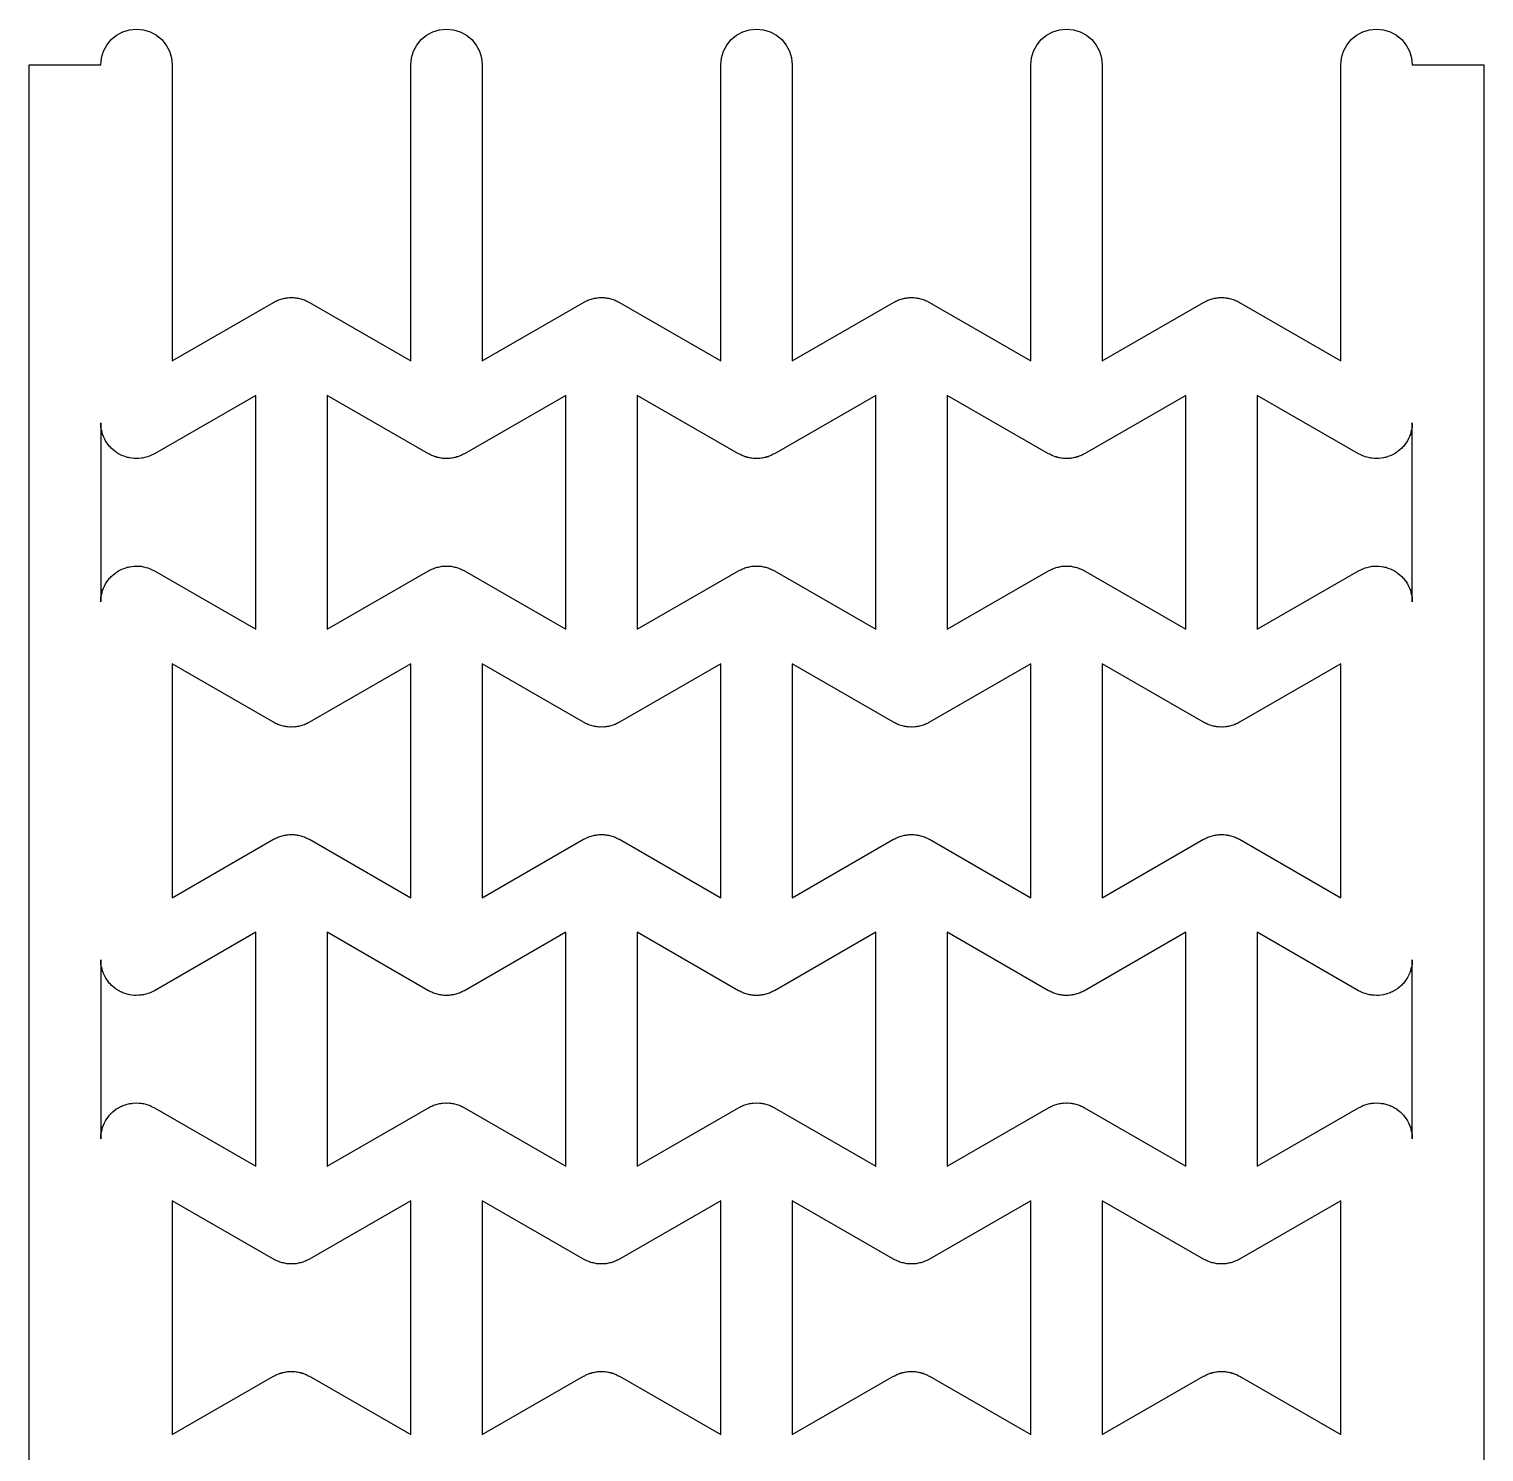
# Model space of a CAD drawing. Header units: millimetres. Extents: x -2.4 to 30.1, y -0.8 to 56.8.
# Drawn here: x -2.4 to 30.11, y 25 to 56.8 of the extents above; entities that cross this region are included whole.
import ezdxf

# ---------------------------------------------------------------- set-up
doc = ezdxf.new("R2010")
doc.units = ezdxf.units.MM

msp = doc.modelspace()

# ---------------------------------------------------------------- linework, layer by layer
msp.add_lwpolyline([(-2.4, 0), (-2.4, 56), (-0.8, 56), (-0.78463, 56.15607), (-0.7391, 56.30615), (-0.66518, 56.44446), (-0.56569, 56.56569), (-0.44446, 56.66518), (-0.30615, 56.7391), (-0.15607, 56.78463), (0, 56.8), (0.15607, 56.78463), (0.30615, 56.7391), (0.44446, 56.66518), (0.56569, 56.56569), (0.66518, 56.44446), (0.7391, 56.30615), (0.78463, 56.15607), (0.8, 56), (0.8, 49.38564), (3.0641, 50.69282), (3.08799, 50.70365), (3.11027, 50.7175), (3.13482, 50.72674), (3.15795, 50.7391), (3.18306, 50.74672), (3.20695, 50.75754), (3.2325, 50.7635), (3.25705, 50.77274), (3.28293, 50.77701), (3.30803, 50.78463), (3.33413, 50.7872), (3.35968, 50.79316), (3.3859, 50.79401), (3.41178, 50.79829), (3.438, 50.79743), (3.4641, 50.8), (3.49021, 50.79743), (3.51642, 50.79829), (3.54231, 50.79401), (3.56852, 50.79316), (3.59407, 50.7872), (3.62017, 50.78463), (3.64528, 50.77701), (3.67116, 50.77274), (3.69571, 50.7635), (3.72125, 50.75754), (3.74515, 50.74672), (3.77025, 50.7391), (3.79338, 50.72674), (3.81793, 50.7175), (3.84021, 50.70365), (3.8641, 50.69282), (6.1282, 49.38564), (6.1282, 56), (6.14358, 56.15607), (6.1891, 56.30615), (6.26303, 56.44446), (6.36252, 56.56569), (6.48375, 56.66518), (6.62206, 56.7391), (6.77213, 56.78463), (6.9282, 56.8), (7.08428, 56.78463), (7.23435, 56.7391), (7.37266, 56.66518), (7.49389, 56.56569), (7.59338, 56.44446), (7.66731, 56.30615), (7.71283, 56.15607), (7.7282, 56), (7.7282, 49.38564), (9.9923, 50.69282), (10.0162, 50.70365), (10.03847, 50.7175), (10.06302, 50.72674), (10.08616, 50.7391), (10.11126, 50.74672), (10.13515, 50.75754), (10.1607, 50.7635), (10.18525, 50.77274), (10.21113, 50.77701), (10.23623, 50.78463), (10.26234, 50.7872), (10.28788, 50.79316), (10.3141, 50.79401), (10.33998, 50.79829), (10.3662, 50.79743), (10.3923, 50.8), (10.41841, 50.79743), (10.44463, 50.79829), (10.47051, 50.79401), (10.49673, 50.79316), (10.52227, 50.7872), (10.54838, 50.78463), (10.57348, 50.77701), (10.59936, 50.77274), (10.62391, 50.7635), (10.64946, 50.75754), (10.67335, 50.74672), (10.69845, 50.7391), (10.72159, 50.72674), (10.74614, 50.7175), (10.76841, 50.70365), (10.7923, 50.69282), (13.05641, 49.38564), (13.05641, 56), (13.07178, 56.15607), (13.1173, 56.30615), (13.19123, 56.44446), (13.29072, 56.56569), (13.41195, 56.66518), (13.55026, 56.7391), (13.70033, 56.78463), (13.85641, 56.8), (14.01248, 56.78463), (14.16255, 56.7391), (14.30086, 56.66518), (14.42209, 56.56569), (14.52158, 56.44446), (14.59551, 56.30615), (14.64103, 56.15607), (14.65641, 56), (14.65641, 49.38564), (16.92051, 50.69282), (16.9444, 50.70365), (16.96668, 50.7175), (16.99123, 50.72674), (17.01436, 50.7391), (17.03946, 50.74672), (17.06336, 50.75754), (17.0889, 50.7635), (17.11345, 50.77274), (17.13933, 50.77701), (17.16444, 50.78463), (17.19054, 50.7872), (17.21609, 50.79316), (17.2423, 50.79401), (17.26819, 50.79829), (17.2944, 50.79743), (17.32051, 50.8), (17.34661, 50.79743), (17.37283, 50.79829), (17.39871, 50.79401), (17.42493, 50.79316), (17.45048, 50.7872), (17.47658, 50.78463), (17.50168, 50.77701), (17.52756, 50.77274), (17.55211, 50.7635), (17.57766, 50.75754), (17.60155, 50.74672), (17.62665, 50.7391), (17.64979, 50.72674), (17.67434, 50.7175), (17.69661, 50.70365), (17.72051, 50.69282), (19.98461, 49.38564), (19.98461, 56), (19.99998, 56.15607), (20.04551, 56.30615), (20.11943, 56.44446), (20.21892, 56.56569), (20.34015, 56.66518), (20.47846, 56.7391), (20.62854, 56.78463), (20.78461, 56.8), (20.94068, 56.78463), (21.09076, 56.7391), (21.22907, 56.66518), (21.3503, 56.56569), (21.44979, 56.44446), (21.52371, 56.30615), (21.56924, 56.15607), (21.58461, 56), (21.58461, 49.38564), (23.84871, 50.69282), (23.8726, 50.70365), (23.89488, 50.7175), (23.91943, 50.72674), (23.94256, 50.7391), (23.96767, 50.74672), (23.99156, 50.75754), (24.01711, 50.7635), (24.04166, 50.77274), (24.06754, 50.77701), (24.09264, 50.78463), (24.11874, 50.7872), (24.14429, 50.79316), (24.17051, 50.79401), (24.19639, 50.79829), (24.22261, 50.79743), (24.24871, 50.8), (24.27482, 50.79743), (24.30103, 50.79829), (24.32691, 50.79401), (24.35313, 50.79316), (24.37868, 50.7872), (24.40478, 50.78463), (24.42989, 50.77701), (24.45577, 50.77274), (24.48032, 50.7635), (24.50586, 50.75754), (24.52976, 50.74672), (24.55486, 50.7391), (24.57799, 50.72674), (24.60254, 50.7175), (24.62482, 50.70365), (24.64871, 50.69282), (26.91281, 49.38564), (26.91281, 56), (26.92818, 56.15607), (26.97371, 56.30615), (27.04764, 56.44446), (27.14713, 56.56569), (27.26836, 56.66518), (27.40667, 56.7391), (27.55674, 56.78463), (27.71281, 56.8), (27.86889, 56.78463), (28.01896, 56.7391), (28.15727, 56.66518), (28.2785, 56.56569), (28.37799, 56.44446), (28.45192, 56.30615), (28.49744, 56.15607), (28.51281, 56), (30.11281, 56), (30.11281, 0)])
for points in [[(-0.8, 44), (-0.79487, 44.0521), (-0.79316, 44.10442), (-0.7872, 44.12997), (-0.78463, 44.15607), (-0.76943, 44.20617), (-0.75754, 44.25715), (-0.74672, 44.28104), (-0.7391, 44.30615), (-0.71443, 44.35232), (-0.69282, 44.4), (-0.67754, 44.42132), (-0.66518, 44.44446), (-0.63196, 44.48492), (-0.60147, 44.52748), (-0.58233, 44.54541), (-0.56569, 44.56569), (-0.52522, 44.5989), (-0.48701, 44.63468), (-0.46473, 44.64853), (-0.44446, 44.66518), (-0.39829, 44.68985), (-0.35383, 44.7175), (-0.32928, 44.72674), (-0.30615, 44.7391), (-0.25605, 44.7543), (-0.20706, 44.77274), (-0.18117, 44.77701), (-0.15607, 44.78463), (-0.10397, 44.78976), (-0.05232, 44.79829), (-0.02611, 44.79743), (0, 44.8), (0.0521, 44.79487), (0.10442, 44.79316), (0.12997, 44.7872), (0.15607, 44.78463), (0.20617, 44.76943), (0.25715, 44.75754), (0.28104, 44.74672), (0.30615, 44.7391), (0.35232, 44.71443), (0.4, 44.69282), (2.6641, 43.38564), (2.6641, 48.61436), (0.4, 47.30718), (0.35232, 47.28557), (0.30615, 47.2609), (0.28104, 47.25328), (0.25715, 47.24246), (0.20617, 47.23057), (0.15607, 47.21537), (0.12997, 47.2128), (0.10442, 47.20684), (0.0521, 47.20513), (0, 47.2), (-0.02611, 47.20257), (-0.05232, 47.20171), (-0.10397, 47.21024), (-0.15607, 47.21537), (-0.18117, 47.22299), (-0.20706, 47.22726), (-0.25605, 47.2457), (-0.30615, 47.2609), (-0.32928, 47.27326), (-0.35383, 47.2825), (-0.39829, 47.31015), (-0.44446, 47.33482), (-0.46473, 47.35147), (-0.48701, 47.36532), (-0.52522, 47.4011), (-0.56569, 47.43431), (-0.58233, 47.45459), (-0.60147, 47.47252), (-0.63196, 47.51508), (-0.66518, 47.55554), (-0.67754, 47.57868), (-0.69282, 47.6), (-0.71443, 47.64768), (-0.7391, 47.69385), (-0.74672, 47.71896), (-0.75754, 47.74285), (-0.76943, 47.79383), (-0.78463, 47.84393), (-0.7872, 47.87003), (-0.79316, 47.89558), (-0.79487, 47.9479), (-0.8, 48)], [(6.5282, 44.69282), (6.5521, 44.70365), (6.57437, 44.7175), (6.59892, 44.72674), (6.62206, 44.7391), (6.64716, 44.74672), (6.67105, 44.75754), (6.6966, 44.7635), (6.72115, 44.77274), (6.74703, 44.77701), (6.77213, 44.78463), (6.79824, 44.7872), (6.82378, 44.79316), (6.85, 44.79401), (6.87588, 44.79829), (6.9021, 44.79743), (6.9282, 44.8), (6.95431, 44.79743), (6.98053, 44.79829), (7.00641, 44.79401), (7.03262, 44.79316), (7.05817, 44.7872), (7.08428, 44.78463), (7.10938, 44.77701), (7.13526, 44.77274), (7.15981, 44.7635), (7.18535, 44.75754), (7.20925, 44.74672), (7.23435, 44.7391), (7.25748, 44.72674), (7.28203, 44.7175), (7.30431, 44.70365), (7.3282, 44.69282), (9.5923, 43.38564), (9.5923, 48.61436), (7.3282, 47.30718), (7.30431, 47.29635), (7.28203, 47.2825), (7.25748, 47.27326), (7.23435, 47.2609), (7.20925, 47.25328), (7.18535, 47.24246), (7.15981, 47.2365), (7.13526, 47.22726), (7.10938, 47.22299), (7.08428, 47.21537), (7.05817, 47.2128), (7.03262, 47.20684), (7.00641, 47.20599), (6.98053, 47.20171), (6.95431, 47.20257), (6.9282, 47.2), (6.9021, 47.20257), (6.87588, 47.20171), (6.85, 47.20599), (6.82378, 47.20684), (6.79824, 47.2128), (6.77213, 47.21537), (6.74703, 47.22299), (6.72115, 47.22726), (6.6966, 47.2365), (6.67105, 47.24246), (6.64716, 47.25328), (6.62206, 47.2609), (6.59892, 47.27326), (6.57437, 47.2825), (6.5521, 47.29635), (6.5282, 47.30718), (4.2641, 48.61436), (4.2641, 43.38564)], [(13.45641, 44.69282), (13.4803, 44.70365), (13.50258, 44.7175), (13.52713, 44.72674), (13.55026, 44.7391), (13.57536, 44.74672), (13.59925, 44.75754), (13.6248, 44.7635), (13.64935, 44.77274), (13.67523, 44.77701), (13.70033, 44.78463), (13.72644, 44.7872), (13.75199, 44.79316), (13.7782, 44.79401), (13.80408, 44.79829), (13.8303, 44.79743), (13.85641, 44.8), (13.88251, 44.79743), (13.90873, 44.79829), (13.93461, 44.79401), (13.96083, 44.79316), (13.98637, 44.7872), (14.01248, 44.78463), (14.03758, 44.77701), (14.06346, 44.77274), (14.08801, 44.7635), (14.11356, 44.75754), (14.13745, 44.74672), (14.16255, 44.7391), (14.18569, 44.72674), (14.21024, 44.7175), (14.23251, 44.70365), (14.25641, 44.69282), (16.52051, 43.38564), (16.52051, 48.61436), (14.25641, 47.30718), (14.23251, 47.29635), (14.21024, 47.2825), (14.18569, 47.27326), (14.16255, 47.2609), (14.13745, 47.25328), (14.11356, 47.24246), (14.08801, 47.2365), (14.06346, 47.22726), (14.03758, 47.22299), (14.01248, 47.21537), (13.98637, 47.2128), (13.96083, 47.20684), (13.93461, 47.20599), (13.90873, 47.20171), (13.88251, 47.20257), (13.85641, 47.2), (13.8303, 47.20257), (13.80408, 47.20171), (13.7782, 47.20599), (13.75199, 47.20684), (13.72644, 47.2128), (13.70033, 47.21537), (13.67523, 47.22299), (13.64935, 47.22726), (13.6248, 47.2365), (13.59925, 47.24246), (13.57536, 47.25328), (13.55026, 47.2609), (13.52713, 47.27326), (13.50258, 47.2825), (13.4803, 47.29635), (13.45641, 47.30718), (11.1923, 48.61436), (11.1923, 43.38564)], [(20.38461, 44.69282), (20.4085, 44.70365), (20.43078, 44.7175), (20.45533, 44.72674), (20.47846, 44.7391), (20.50356, 44.74672), (20.52746, 44.75754), (20.553, 44.7635), (20.57755, 44.77274), (20.60344, 44.77701), (20.62854, 44.78463), (20.65464, 44.7872), (20.68019, 44.79316), (20.70641, 44.79401), (20.73229, 44.79829), (20.7585, 44.79743), (20.78461, 44.8), (20.81071, 44.79743), (20.83693, 44.79829), (20.86281, 44.79401), (20.88903, 44.79316), (20.91458, 44.7872), (20.94068, 44.78463), (20.96578, 44.77701), (20.99166, 44.77274), (21.01622, 44.7635), (21.04176, 44.75754), (21.06565, 44.74672), (21.09076, 44.7391), (21.11389, 44.72674), (21.13844, 44.7175), (21.16072, 44.70365), (21.18461, 44.69282), (23.44871, 43.38564), (23.44871, 48.61436), (21.18461, 47.30718), (21.16072, 47.29635), (21.13844, 47.2825), (21.11389, 47.27326), (21.09076, 47.2609), (21.06565, 47.25328), (21.04176, 47.24246), (21.01622, 47.2365), (20.99166, 47.22726), (20.96578, 47.22299), (20.94068, 47.21537), (20.91458, 47.2128), (20.88903, 47.20684), (20.86281, 47.20599), (20.83693, 47.20171), (20.81071, 47.20257), (20.78461, 47.2), (20.7585, 47.20257), (20.73229, 47.20171), (20.70641, 47.20599), (20.68019, 47.20684), (20.65464, 47.2128), (20.62854, 47.21537), (20.60344, 47.22299), (20.57755, 47.22726), (20.553, 47.2365), (20.52746, 47.24246), (20.50356, 47.25328), (20.47846, 47.2609), (20.45533, 47.27326), (20.43078, 47.2825), (20.4085, 47.29635), (20.38461, 47.30718), (18.12051, 48.61436), (18.12051, 43.38564)], [(28.50597, 47.89558), (28.50001, 47.87003), (28.49744, 47.84393), (28.48224, 47.79383), (28.47036, 47.74285), (28.45953, 47.71896), (28.45192, 47.69385), (28.42724, 47.64768), (28.40563, 47.6), (28.39035, 47.57868), (28.37799, 47.55554), (28.34478, 47.51508), (28.31428, 47.47252), (28.29514, 47.45459), (28.2785, 47.43431), (28.23803, 47.4011), (28.19982, 47.36532), (28.17755, 47.35147), (28.15727, 47.33482), (28.1111, 47.31015), (28.06664, 47.2825), (28.04209, 47.27326), (28.01896, 47.2609), (27.96886, 47.2457), (27.91987, 47.22726), (27.89399, 47.22299), (27.86889, 47.21537), (27.81679, 47.21024), (27.76514, 47.20171), (27.73892, 47.20257), (27.71281, 47.2), (27.66071, 47.20513), (27.60839, 47.20684), (27.58285, 47.2128), (27.55674, 47.21537), (27.50664, 47.23057), (27.45566, 47.24246), (27.43177, 47.25328), (27.40667, 47.2609), (27.3605, 47.28557), (27.31281, 47.30718), (25.04871, 48.61436), (25.04871, 43.38564), (27.31281, 44.69282), (27.3605, 44.71443), (27.40667, 44.7391), (27.43177, 44.74672), (27.45566, 44.75754), (27.50664, 44.76943), (27.55674, 44.78463), (27.58285, 44.7872), (27.60839, 44.79316), (27.66071, 44.79487), (27.71281, 44.8), (27.73892, 44.79743), (27.76514, 44.79829), (27.81679, 44.78976), (27.86889, 44.78463), (27.89399, 44.77701), (27.91987, 44.77274), (27.96886, 44.7543), (28.01896, 44.7391), (28.04209, 44.72674), (28.06664, 44.7175), (28.1111, 44.68985), (28.15727, 44.66518), (28.17755, 44.64853), (28.19982, 44.63468), (28.23803, 44.5989), (28.2785, 44.56569), (28.29514, 44.54541), (28.31428, 44.52748), (28.34478, 44.48492), (28.37799, 44.44446), (28.39035, 44.42132), (28.40563, 44.4), (28.42724, 44.35232), (28.45192, 44.30615), (28.45953, 44.28104), (28.47036, 44.25715), (28.48224, 44.20617), (28.49744, 44.15607), (28.50001, 44.12997), (28.50597, 44.10442), (28.50768, 44.0521), (28.51281, 44), (28.51281, 48), (28.50768, 47.9479)], [(3.0641, 38.69282), (3.08799, 38.70365), (3.11027, 38.7175), (3.13482, 38.72674), (3.15795, 38.7391), (3.18306, 38.74672), (3.20695, 38.75754), (3.2325, 38.7635), (3.25705, 38.77274), (3.28293, 38.77701), (3.30803, 38.78463), (3.33413, 38.7872), (3.35968, 38.79316), (3.3859, 38.79401), (3.41178, 38.79829), (3.438, 38.79743), (3.4641, 38.8), (3.49021, 38.79743), (3.51642, 38.79829), (3.54231, 38.79401), (3.56852, 38.79316), (3.59407, 38.7872), (3.62017, 38.78463), (3.64528, 38.77701), (3.67116, 38.77274), (3.69571, 38.7635), (3.72125, 38.75754), (3.74515, 38.74672), (3.77025, 38.7391), (3.79338, 38.72674), (3.81793, 38.7175), (3.84021, 38.70365), (3.8641, 38.69282), (6.1282, 37.38564), (6.1282, 42.61436), (3.8641, 41.30718), (3.84021, 41.29635), (3.81793, 41.2825), (3.79338, 41.27326), (3.77025, 41.2609), (3.74515, 41.25328), (3.72125, 41.24246), (3.69571, 41.2365), (3.67116, 41.22726), (3.64528, 41.22299), (3.62017, 41.21537), (3.59407, 41.2128), (3.56852, 41.20684), (3.54231, 41.20599), (3.51642, 41.20171), (3.49021, 41.20257), (3.4641, 41.2), (3.438, 41.20257), (3.41178, 41.20171), (3.3859, 41.20599), (3.35968, 41.20684), (3.33413, 41.2128), (3.30803, 41.21537), (3.28293, 41.22299), (3.25705, 41.22726), (3.2325, 41.2365), (3.20695, 41.24246), (3.18306, 41.25328), (3.15795, 41.2609), (3.13482, 41.27326), (3.11027, 41.2825), (3.08799, 41.29635), (3.0641, 41.30718), (0.8, 42.61436), (0.8, 37.38564)], [(9.9923, 38.69282), (10.0162, 38.70365), (10.03847, 38.7175), (10.06302, 38.72674), (10.08616, 38.7391), (10.11126, 38.74672), (10.13515, 38.75754), (10.1607, 38.7635), (10.18525, 38.77274), (10.21113, 38.77701), (10.23623, 38.78463), (10.26234, 38.7872), (10.28788, 38.79316), (10.3141, 38.79401), (10.33998, 38.79829), (10.3662, 38.79743), (10.3923, 38.8), (10.41841, 38.79743), (10.44463, 38.79829), (10.47051, 38.79401), (10.49673, 38.79316), (10.52227, 38.7872), (10.54838, 38.78463), (10.57348, 38.77701), (10.59936, 38.77274), (10.62391, 38.7635), (10.64946, 38.75754), (10.67335, 38.74672), (10.69845, 38.7391), (10.72159, 38.72674), (10.74614, 38.7175), (10.76841, 38.70365), (10.7923, 38.69282), (13.05641, 37.38564), (13.05641, 42.61436), (10.7923, 41.30718), (10.76841, 41.29635), (10.74614, 41.2825), (10.72159, 41.27326), (10.69845, 41.2609), (10.67335, 41.25328), (10.64946, 41.24246), (10.62391, 41.2365), (10.59936, 41.22726), (10.57348, 41.22299), (10.54838, 41.21537), (10.52227, 41.2128), (10.49673, 41.20684), (10.47051, 41.20599), (10.44463, 41.20171), (10.41841, 41.20257), (10.3923, 41.2), (10.3662, 41.20257), (10.33998, 41.20171), (10.3141, 41.20599), (10.28788, 41.20684), (10.26234, 41.2128), (10.23623, 41.21537), (10.21113, 41.22299), (10.18525, 41.22726), (10.1607, 41.2365), (10.13515, 41.24246), (10.11126, 41.25328), (10.08616, 41.2609), (10.06302, 41.27326), (10.03847, 41.2825), (10.0162, 41.29635), (9.9923, 41.30718), (7.7282, 42.61436), (7.7282, 37.38564)], [(17.72051, 41.30718), (17.69661, 41.29635), (17.67434, 41.2825), (17.64979, 41.27326), (17.62665, 41.2609), (17.60155, 41.25328), (17.57766, 41.24246), (17.55211, 41.2365), (17.52756, 41.22726), (17.50168, 41.22299), (17.47658, 41.21537), (17.45048, 41.2128), (17.42493, 41.20684), (17.39871, 41.20599), (17.37283, 41.20171), (17.34661, 41.20257), (17.32051, 41.2), (17.2944, 41.20257), (17.26819, 41.20171), (17.2423, 41.20599), (17.21609, 41.20684), (17.19054, 41.2128), (17.16444, 41.21537), (17.13933, 41.22299), (17.11345, 41.22726), (17.0889, 41.2365), (17.06336, 41.24246), (17.03946, 41.25328), (17.01436, 41.2609), (16.99123, 41.27326), (16.96668, 41.2825), (16.9444, 41.29635), (16.92051, 41.30718), (14.65641, 42.61436), (14.65641, 37.38564), (16.92051, 38.69282), (16.9444, 38.70365), (16.96668, 38.7175), (16.99123, 38.72674), (17.01436, 38.7391), (17.03946, 38.74672), (17.06336, 38.75754), (17.0889, 38.7635), (17.11345, 38.77274), (17.13933, 38.77701), (17.16444, 38.78463), (17.19054, 38.7872), (17.21609, 38.79316), (17.2423, 38.79401), (17.26819, 38.79829), (17.2944, 38.79743), (17.32051, 38.8), (17.34661, 38.79743), (17.37283, 38.79829), (17.39871, 38.79401), (17.42493, 38.79316), (17.45048, 38.7872), (17.47658, 38.78463), (17.50168, 38.77701), (17.52756, 38.77274), (17.55211, 38.7635), (17.57766, 38.75754), (17.60155, 38.74672), (17.62665, 38.7391), (17.64979, 38.72674), (17.67434, 38.7175), (17.69661, 38.70365), (17.72051, 38.69282), (19.98461, 37.38564), (19.98461, 42.61436)], [(24.57799, 41.27326), (24.55486, 41.2609), (24.52976, 41.25328), (24.50586, 41.24246), (24.48032, 41.2365), (24.45577, 41.22726), (24.42989, 41.22299), (24.40478, 41.21537), (24.37868, 41.2128), (24.35313, 41.20684), (24.32691, 41.20599), (24.30103, 41.20171), (24.27482, 41.20257), (24.24871, 41.2), (24.22261, 41.20257), (24.19639, 41.20171), (24.17051, 41.20599), (24.14429, 41.20684), (24.11874, 41.2128), (24.09264, 41.21537), (24.06754, 41.22299), (24.04166, 41.22726), (24.01711, 41.2365), (23.99156, 41.24246), (23.96767, 41.25328), (23.94256, 41.2609), (23.91943, 41.27326), (23.89488, 41.2825), (23.8726, 41.29635), (23.84871, 41.30718), (21.58461, 42.61436), (21.58461, 37.38564), (23.84871, 38.69282), (23.8726, 38.70365), (23.89488, 38.7175), (23.91943, 38.72674), (23.94256, 38.7391), (23.96767, 38.74672), (23.99156, 38.75754), (24.01711, 38.7635), (24.04166, 38.77274), (24.06754, 38.77701), (24.09264, 38.78463), (24.11874, 38.7872), (24.14429, 38.79316), (24.17051, 38.79401), (24.19639, 38.79829), (24.22261, 38.79743), (24.24871, 38.8), (24.27482, 38.79743), (24.30103, 38.79829), (24.32691, 38.79401), (24.35313, 38.79316), (24.37868, 38.7872), (24.40478, 38.78463), (24.42989, 38.77701), (24.45577, 38.77274), (24.48032, 38.7635), (24.50586, 38.75754), (24.52976, 38.74672), (24.55486, 38.7391), (24.57799, 38.72674), (24.60254, 38.7175), (24.62482, 38.70365), (24.64871, 38.69282), (26.91281, 37.38564), (26.91281, 42.61436), (24.64871, 41.30718), (24.62482, 41.29635), (24.60254, 41.2825)], [(-0.8, 32), (-0.79487, 32.0521), (-0.79316, 32.10442), (-0.7872, 32.12997), (-0.78463, 32.15607), (-0.76943, 32.20617), (-0.75754, 32.25715), (-0.74672, 32.28104), (-0.7391, 32.30615), (-0.71443, 32.35232), (-0.69282, 32.4), (-0.67754, 32.42132), (-0.66518, 32.44446), (-0.63196, 32.48492), (-0.60147, 32.52748), (-0.58233, 32.54541), (-0.56569, 32.56569), (-0.52522, 32.5989), (-0.48701, 32.63468), (-0.46473, 32.64853), (-0.44446, 32.66518), (-0.39829, 32.68985), (-0.35383, 32.7175), (-0.32928, 32.72674), (-0.30615, 32.7391), (-0.25605, 32.7543), (-0.20706, 32.77274), (-0.18117, 32.77701), (-0.15607, 32.78463), (-0.10397, 32.78976), (-0.05232, 32.79829), (-0.02611, 32.79743), (0, 32.8), (0.0521, 32.79487), (0.10442, 32.79316), (0.12997, 32.7872), (0.15607, 32.78463), (0.20617, 32.76943), (0.25715, 32.75754), (0.28104, 32.74672), (0.30615, 32.7391), (0.35232, 32.71443), (0.4, 32.69282), (2.6641, 31.38564), (2.6641, 36.61436), (0.4, 35.30718), (0.35232, 35.28557), (0.30615, 35.2609), (0.28104, 35.25328), (0.25715, 35.24246), (0.20617, 35.23057), (0.15607, 35.21537), (0.12997, 35.2128), (0.10442, 35.20684), (0.0521, 35.20513), (0, 35.2), (-0.02611, 35.20257), (-0.05232, 35.20171), (-0.10397, 35.21024), (-0.15607, 35.21537), (-0.18117, 35.22299), (-0.20706, 35.22726), (-0.25605, 35.2457), (-0.30615, 35.2609), (-0.32928, 35.27326), (-0.35383, 35.2825), (-0.39829, 35.31015), (-0.44446, 35.33482), (-0.46473, 35.35147), (-0.48701, 35.36532), (-0.52522, 35.4011), (-0.56569, 35.43431), (-0.58233, 35.45459), (-0.60147, 35.47252), (-0.63196, 35.51508), (-0.66518, 35.55554), (-0.67754, 35.57868), (-0.69282, 35.6), (-0.71443, 35.64768), (-0.7391, 35.69385), (-0.74672, 35.71896), (-0.75754, 35.74285), (-0.76943, 35.79383), (-0.78463, 35.84393), (-0.7872, 35.87003), (-0.79316, 35.89558), (-0.79487, 35.9479), (-0.8, 36)], [(7.3282, 35.30718), (7.30431, 35.29635), (7.28203, 35.2825), (7.25748, 35.27326), (7.23435, 35.2609), (7.20925, 35.25328), (7.18535, 35.24246), (7.15981, 35.2365), (7.13526, 35.22726), (7.10938, 35.22299), (7.08428, 35.21537), (7.05817, 35.2128), (7.03262, 35.20684), (7.00641, 35.20599), (6.98053, 35.20171), (6.95431, 35.20257), (6.9282, 35.2), (6.9021, 35.20257), (6.87588, 35.20171), (6.85, 35.20599), (6.82378, 35.20684), (6.79824, 35.2128), (6.77213, 35.21537), (6.74703, 35.22299), (6.72115, 35.22726), (6.6966, 35.2365), (6.67105, 35.24246), (6.64716, 35.25328), (6.62206, 35.2609), (6.59892, 35.27326), (6.57437, 35.2825), (6.5521, 35.29635), (6.5282, 35.30718), (4.2641, 36.61436), (4.2641, 31.38564), (6.5282, 32.69282), (6.5521, 32.70365), (6.57437, 32.7175), (6.59892, 32.72674), (6.62206, 32.7391), (6.64716, 32.74672), (6.67105, 32.75754), (6.6966, 32.7635), (6.72115, 32.77274), (6.74703, 32.77701), (6.77213, 32.78463), (6.79824, 32.7872), (6.82378, 32.79316), (6.85, 32.79401), (6.87588, 32.79829), (6.9021, 32.79743), (6.9282, 32.8), (6.95431, 32.79743), (6.98053, 32.79829), (7.00641, 32.79401), (7.03262, 32.79316), (7.05817, 32.7872), (7.08428, 32.78463), (7.10938, 32.77701), (7.13526, 32.77274), (7.15981, 32.7635), (7.18535, 32.75754), (7.20925, 32.74672), (7.23435, 32.7391), (7.25748, 32.72674), (7.28203, 32.7175), (7.30431, 32.70365), (7.3282, 32.69282), (9.5923, 31.38564), (9.5923, 36.61436)], [(14.25641, 35.30718), (14.23251, 35.29635), (14.21024, 35.2825), (14.18569, 35.27326), (14.16255, 35.2609), (14.13745, 35.25328), (14.11356, 35.24246), (14.08801, 35.2365), (14.06346, 35.22726), (14.03758, 35.22299), (14.01248, 35.21537), (13.98637, 35.2128), (13.96083, 35.20684), (13.93461, 35.20599), (13.90873, 35.20171), (13.88251, 35.20257), (13.85641, 35.2), (13.8303, 35.20257), (13.80408, 35.20171), (13.7782, 35.20599), (13.75199, 35.20684), (13.72644, 35.2128), (13.70033, 35.21537), (13.67523, 35.22299), (13.64935, 35.22726), (13.6248, 35.2365), (13.59925, 35.24246), (13.57536, 35.25328), (13.55026, 35.2609), (13.52713, 35.27326), (13.50258, 35.2825), (13.4803, 35.29635), (13.45641, 35.30718), (11.1923, 36.61436), (11.1923, 31.38564), (13.45641, 32.69282), (13.4803, 32.70365), (13.50258, 32.7175), (13.52713, 32.72674), (13.55026, 32.7391), (13.57536, 32.74672), (13.59925, 32.75754), (13.6248, 32.7635), (13.64935, 32.77274), (13.67523, 32.77701), (13.70033, 32.78463), (13.72644, 32.7872), (13.75199, 32.79316), (13.7782, 32.79401), (13.80408, 32.79829), (13.8303, 32.79743), (13.85641, 32.8), (13.88251, 32.79743), (13.90873, 32.79829), (13.93461, 32.79401), (13.96083, 32.79316), (13.98637, 32.7872), (14.01248, 32.78463), (14.03758, 32.77701), (14.06346, 32.77274), (14.08801, 32.7635), (14.11356, 32.75754), (14.13745, 32.74672), (14.16255, 32.7391), (14.18569, 32.72674), (14.21024, 32.7175), (14.23251, 32.70365), (14.25641, 32.69282), (16.52051, 31.38564), (16.52051, 36.61436)], [(21.11389, 35.27326), (21.09076, 35.2609), (21.06565, 35.25328), (21.04176, 35.24246), (21.01622, 35.2365), (20.99166, 35.22726), (20.96578, 35.22299), (20.94068, 35.21537), (20.91458, 35.2128), (20.88903, 35.20684), (20.86281, 35.20599), (20.83693, 35.20171), (20.81071, 35.20257), (20.78461, 35.2), (20.7585, 35.20257), (20.73229, 35.20171), (20.70641, 35.20599), (20.68019, 35.20684), (20.65464, 35.2128), (20.62854, 35.21537), (20.60344, 35.22299), (20.57755, 35.22726), (20.553, 35.2365), (20.52746, 35.24246), (20.50356, 35.25328), (20.47846, 35.2609), (20.45533, 35.27326), (20.43078, 35.2825), (20.4085, 35.29635), (20.38461, 35.30718), (18.12051, 36.61436), (18.12051, 31.38564), (20.38461, 32.69282), (20.4085, 32.70365), (20.43078, 32.7175), (20.45533, 32.72674), (20.47846, 32.7391), (20.50356, 32.74672), (20.52746, 32.75754), (20.553, 32.7635), (20.57755, 32.77274), (20.60344, 32.77701), (20.62854, 32.78463), (20.65464, 32.7872), (20.68019, 32.79316), (20.70641, 32.79401), (20.73229, 32.79829), (20.7585, 32.79743), (20.78461, 32.8), (20.81071, 32.79743), (20.83693, 32.79829), (20.86281, 32.79401), (20.88903, 32.79316), (20.91458, 32.7872), (20.94068, 32.78463), (20.96578, 32.77701), (20.99166, 32.77274), (21.01622, 32.7635), (21.04176, 32.75754), (21.06565, 32.74672), (21.09076, 32.7391), (21.11389, 32.72674), (21.13844, 32.7175), (21.16072, 32.70365), (21.18461, 32.69282), (23.44871, 31.38564), (23.44871, 36.61436), (21.18461, 35.30718), (21.16072, 35.29635), (21.13844, 35.2825)], [(28.50597, 35.89558), (28.50001, 35.87003), (28.49744, 35.84393), (28.48224, 35.79383), (28.47036, 35.74285), (28.45953, 35.71896), (28.45192, 35.69385), (28.42724, 35.64768), (28.40563, 35.6), (28.39035, 35.57868), (28.37799, 35.55554), (28.34478, 35.51508), (28.31428, 35.47252), (28.29514, 35.45459), (28.2785, 35.43431), (28.23803, 35.4011), (28.19982, 35.36532), (28.17755, 35.35147), (28.15727, 35.33482), (28.1111, 35.31015), (28.06664, 35.2825), (28.04209, 35.27326), (28.01896, 35.2609), (27.96886, 35.2457), (27.91987, 35.22726), (27.89399, 35.22299), (27.86889, 35.21537), (27.81679, 35.21024), (27.76514, 35.20171), (27.73892, 35.20257), (27.71281, 35.2), (27.66071, 35.20513), (27.60839, 35.20684), (27.58285, 35.2128), (27.55674, 35.21537), (27.50664, 35.23057), (27.45566, 35.24246), (27.43177, 35.25328), (27.40667, 35.2609), (27.3605, 35.28557), (27.31281, 35.30718), (25.04871, 36.61436), (25.04871, 31.38564), (27.31281, 32.69282), (27.3605, 32.71443), (27.40667, 32.7391), (27.43177, 32.74672), (27.45566, 32.75754), (27.50664, 32.76943), (27.55674, 32.78463), (27.58285, 32.7872), (27.60839, 32.79316), (27.66071, 32.79487), (27.71281, 32.8), (27.73892, 32.79743), (27.76514, 32.79829), (27.81679, 32.78976), (27.86889, 32.78463), (27.89399, 32.77701), (27.91987, 32.77274), (27.96886, 32.7543), (28.01896, 32.7391), (28.04209, 32.72674), (28.06664, 32.7175), (28.1111, 32.68985), (28.15727, 32.66518), (28.17755, 32.64853), (28.19982, 32.63468), (28.23803, 32.5989), (28.2785, 32.56569), (28.29514, 32.54541), (28.31428, 32.52748), (28.34478, 32.48492), (28.37799, 32.44446), (28.39035, 32.42132), (28.40563, 32.4), (28.42724, 32.35232), (28.45192, 32.30615), (28.45953, 32.28104), (28.47036, 32.25715), (28.48224, 32.20617), (28.49744, 32.15607), (28.50001, 32.12997), (28.50597, 32.10442), (28.50768, 32.0521), (28.51281, 32), (28.51281, 36), (28.50768, 35.9479)], [(3.0641, 26.69282), (3.08799, 26.70365), (3.11027, 26.7175), (3.13482, 26.72674), (3.15795, 26.7391), (3.18306, 26.74672), (3.20695, 26.75754), (3.2325, 26.7635), (3.25705, 26.77274), (3.28293, 26.77701), (3.30803, 26.78463), (3.33413, 26.7872), (3.35968, 26.79316), (3.3859, 26.79401), (3.41178, 26.79829), (3.438, 26.79743), (3.4641, 26.8), (3.49021, 26.79743), (3.51642, 26.79829), (3.54231, 26.79401), (3.56852, 26.79316), (3.59407, 26.7872), (3.62017, 26.78463), (3.64528, 26.77701), (3.67116, 26.77274), (3.69571, 26.7635), (3.72125, 26.75754), (3.74515, 26.74672), (3.77025, 26.7391), (3.79338, 26.72674), (3.81793, 26.7175), (3.84021, 26.70365), (3.8641, 26.69282), (6.1282, 25.38564), (6.1282, 30.61436), (3.8641, 29.30718), (3.84021, 29.29635), (3.81793, 29.2825), (3.79338, 29.27326), (3.77025, 29.2609), (3.74515, 29.25328), (3.72125, 29.24246), (3.69571, 29.2365), (3.67116, 29.22726), (3.64528, 29.22299), (3.62017, 29.21537), (3.59407, 29.2128), (3.56852, 29.20684), (3.54231, 29.20599), (3.51642, 29.20171), (3.49021, 29.20257), (3.4641, 29.2), (3.438, 29.20257), (3.41178, 29.20171), (3.3859, 29.20599), (3.35968, 29.20684), (3.33413, 29.2128), (3.30803, 29.21537), (3.28293, 29.22299), (3.25705, 29.22726), (3.2325, 29.2365), (3.20695, 29.24246), (3.18306, 29.25328), (3.15795, 29.2609), (3.13482, 29.27326), (3.11027, 29.2825), (3.08799, 29.29635), (3.0641, 29.30718), (0.8, 30.61436), (0.8, 25.38564)], [(10.7923, 29.30718), (10.76841, 29.29635), (10.74614, 29.2825), (10.72159, 29.27326), (10.69845, 29.2609), (10.67335, 29.25328), (10.64946, 29.24246), (10.62391, 29.2365), (10.59936, 29.22726), (10.57348, 29.22299), (10.54838, 29.21537), (10.52227, 29.2128), (10.49673, 29.20684), (10.47051, 29.20599), (10.44463, 29.20171), (10.41841, 29.20257), (10.3923, 29.2), (10.3662, 29.20257), (10.33998, 29.20171), (10.3141, 29.20599), (10.28788, 29.20684), (10.26234, 29.2128), (10.23623, 29.21537), (10.21113, 29.22299), (10.18525, 29.22726), (10.1607, 29.2365), (10.13515, 29.24246), (10.11126, 29.25328), (10.08616, 29.2609), (10.06302, 29.27326), (10.03847, 29.2825), (10.0162, 29.29635), (9.9923, 29.30718), (7.7282, 30.61436), (7.7282, 25.38564), (9.9923, 26.69282), (10.0162, 26.70365), (10.03847, 26.7175), (10.06302, 26.72674), (10.08616, 26.7391), (10.11126, 26.74672), (10.13515, 26.75754), (10.1607, 26.7635), (10.18525, 26.77274), (10.21113, 26.77701), (10.23623, 26.78463), (10.26234, 26.7872), (10.28788, 26.79316), (10.3141, 26.79401), (10.33998, 26.79829), (10.3662, 26.79743), (10.3923, 26.8), (10.41841, 26.79743), (10.44463, 26.79829), (10.47051, 26.79401), (10.49673, 26.79316), (10.52227, 26.7872), (10.54838, 26.78463), (10.57348, 26.77701), (10.59936, 26.77274), (10.62391, 26.7635), (10.64946, 26.75754), (10.67335, 26.74672), (10.69845, 26.7391), (10.72159, 26.72674), (10.74614, 26.7175), (10.76841, 26.70365), (10.7923, 26.69282), (13.05641, 25.38564), (13.05641, 30.61436)], [(17.64979, 29.27326), (17.62665, 29.2609), (17.60155, 29.25328), (17.57766, 29.24246), (17.55211, 29.2365), (17.52756, 29.22726), (17.50168, 29.22299), (17.47658, 29.21537), (17.45048, 29.2128), (17.42493, 29.20684), (17.39871, 29.20599), (17.37283, 29.20171), (17.34661, 29.20257), (17.32051, 29.2), (17.2944, 29.20257), (17.26819, 29.20171), (17.2423, 29.20599), (17.21609, 29.20684), (17.19054, 29.2128), (17.16444, 29.21537), (17.13933, 29.22299), (17.11345, 29.22726), (17.0889, 29.2365), (17.06336, 29.24246), (17.03946, 29.25328), (17.01436, 29.2609), (16.99123, 29.27326), (16.96668, 29.2825), (16.9444, 29.29635), (16.92051, 29.30718), (14.65641, 30.61436), (14.65641, 25.38564), (16.92051, 26.69282), (16.9444, 26.70365), (16.96668, 26.7175), (16.99123, 26.72674), (17.01436, 26.7391), (17.03946, 26.74672), (17.06336, 26.75754), (17.0889, 26.7635), (17.11345, 26.77274), (17.13933, 26.77701), (17.16444, 26.78463), (17.19054, 26.7872), (17.21609, 26.79316), (17.2423, 26.79401), (17.26819, 26.79829), (17.2944, 26.79743), (17.32051, 26.8), (17.34661, 26.79743), (17.37283, 26.79829), (17.39871, 26.79401), (17.42493, 26.79316), (17.45048, 26.7872), (17.47658, 26.78463), (17.50168, 26.77701), (17.52756, 26.77274), (17.55211, 26.7635), (17.57766, 26.75754), (17.60155, 26.74672), (17.62665, 26.7391), (17.64979, 26.72674), (17.67434, 26.7175), (17.69661, 26.70365), (17.72051, 26.69282), (19.98461, 25.38564), (19.98461, 30.61436), (17.72051, 29.30718), (17.69661, 29.29635), (17.67434, 29.2825)], [(23.84871, 26.69282), (23.8726, 26.70365), (23.89488, 26.7175), (23.91943, 26.72674), (23.94256, 26.7391), (23.96767, 26.74672), (23.99156, 26.75754), (24.01711, 26.7635), (24.04166, 26.77274), (24.06754, 26.77701), (24.09264, 26.78463), (24.11874, 26.7872), (24.14429, 26.79316), (24.17051, 26.79401), (24.19639, 26.79829), (24.22261, 26.79743), (24.24871, 26.8), (24.27482, 26.79743), (24.30103, 26.79829), (24.32691, 26.79401), (24.35313, 26.79316), (24.37868, 26.7872), (24.40478, 26.78463), (24.42989, 26.77701), (24.45577, 26.77274), (24.48032, 26.7635), (24.50586, 26.75754), (24.52976, 26.74672), (24.55486, 26.7391), (24.57799, 26.72674), (24.60254, 26.7175), (24.62482, 26.70365), (24.64871, 26.69282), (26.91281, 25.38564), (26.91281, 30.61436), (24.64871, 29.30718), (24.62482, 29.29635), (24.60254, 29.2825), (24.57799, 29.27326), (24.55486, 29.2609), (24.52976, 29.25328), (24.50586, 29.24246), (24.48032, 29.2365), (24.45577, 29.22726), (24.42989, 29.22299), (24.40478, 29.21537), (24.37868, 29.2128), (24.35313, 29.20684), (24.32691, 29.20599), (24.30103, 29.20171), (24.27482, 29.20257), (24.24871, 29.2), (24.22261, 29.20257), (24.19639, 29.20171), (24.17051, 29.20599), (24.14429, 29.20684), (24.11874, 29.2128), (24.09264, 29.21537), (24.06754, 29.22299), (24.04166, 29.22726), (24.01711, 29.2365), (23.99156, 29.24246), (23.96767, 29.25328), (23.94256, 29.2609), (23.91943, 29.27326), (23.89488, 29.2825), (23.8726, 29.29635), (23.84871, 29.30718), (21.58461, 30.61436), (21.58461, 25.38564)]]:
    msp.add_lwpolyline(points, close=True)

doc.saveas('drawing.dxf')
